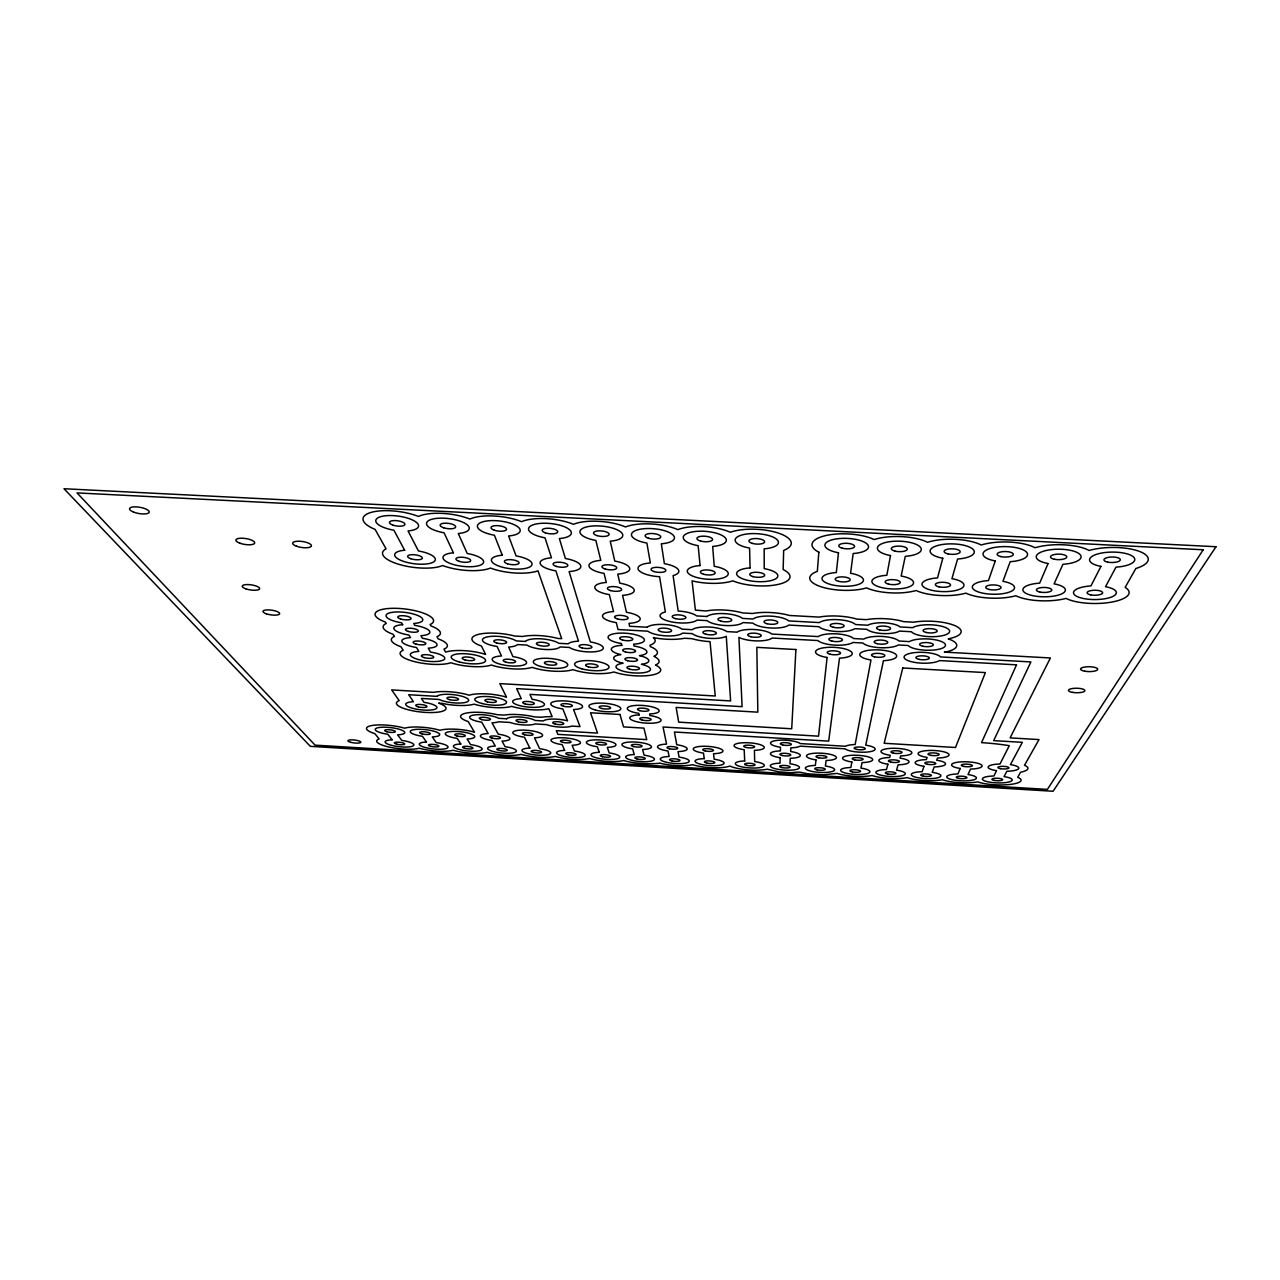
<?xml version="1.0" encoding="UTF-8"?>
<svg xmlns="http://www.w3.org/2000/svg" width="1280" height="1280" viewBox="0 0 1280 1280"><rect width="100%" height="100%" fill="white"/><g stroke="black" fill="none" stroke-linecap="round" stroke-linejoin="round"><path stroke-width="1.5" d="M659.68 763.232L657.712 763.424A33.728 7.952 4.6 0 1 641.488 763.44A23.024 5.408 4.6 0 1 623.776 760.544A23.008 5.392 4.8 0 1 589.456 758.464A22.976 5.36 5.1 0 1 555.232 756.4A22.976 5.344 5.3 0 1 521.088 754.352A22.976 5.328 5.6 0 1 487.056 752.304A22.976 5.296 5.8 0 1 453.104 750.256A22.976 5.28 6.1 0 1 419.264 748.208A23.008 5.248 6.3 0 1 388.592 746.96A23.008 5.248 6.3 0 1 379.136 738.96L374.848 733.616A23.616 5.52 6.4 0 1 371.84 725.52A23.616 5.52 6.4 0 1 404.64 728.192A23.6 5.552 6.2 0 1 439.888 730.288A23.584 5.584 5.9 0 1 474.48 732.16L468.176 721.552A24.496 6.032 5.8 0 1 465.488 713.248A24.496 6.032 5.8 0 1 497.264 714.688L504.032 715.088A24.496 6.064 5.5 0 1 534.24 716.864L541.28 717.28A24.496 6.096 5.2 0 1 552.16 716.64L548.816 708.704A25.424 6.544 5.5 0 1 511.728 706.336A25.424 6.512 5.8 0 1 474.112 704.144A25.44 6.48 6.1 0 1 441.856 703.328L438.64 703.152A24.992 6.224 6.3 0 1 440.608 711.728A24.992 6.224 6.3 0 1 407.68 709.632A24.992 6.224 6.3 0 1 399.184 700.64L391.664 689.92L433.584 692.352A25.44 6.48 6.1 0 1 469.104 695.216A25.424 6.512 5.8 0 1 506.528 697.184L499.824 683.616L715.248 696L710.032 641.632A29.664 8.96 4 0 1 691.84 638.656L684.512 638.256A29.6 8.928 4.4 0 1 653.376 637.6A29.024 8.576 4.8 0 1 650 645.216L650.272 646.576A28.432 8.224 4.8 0 1 653.888 656.336A27.984 7.984 4.7 0 1 655.504 665.056A27.552 7.744 4.7 0 1 651.152 675.168A27.552 7.744 4.7 0 1 613.936 671.968A27.52 7.712 5.1 0 1 572.96 669.648A27.504 7.68 5.5 0 1 532.112 667.344A27.504 7.632 5.8 0 1 491.392 665.024A27.52 7.6 6.2 0 1 450.816 662.736A27.536 7.552 6.5 0 1 414 661.504A27.536 7.552 6.5 0 1 403.184 650.24L400.992 646.768A28.208 7.904 6.7 0 1 394.432 636.4L393.088 634.288A28.848 8.256 6.8 0 1 386.224 623.456L385.328 622.032A29.472 8.608 6.9 0 1 380.736 609.792A29.472 8.608 6.9 0 1 419.952 611.968A29.472 8.608 6.9 0 1 430.112 624.496L430.912 625.92A28.848 8.256 6.8 0 1 436.976 636.72L438.16 638.832A28.208 7.904 6.7 0 1 443.952 649.168L445.6 652.096A27.52 7.6 6.2 0 1 485.584 654.4L481.456 646.048A28.464 8.16 6 0 1 477.392 634.672A28.464 8.16 6 0 1 514.736 636.048L522.624 636.48A28.464 8.208 5.6 0 1 557.84 638.448L561.696 638.656L538 570.816A32.544 10.688 6.2 0 1 490.496 568.048A32.56 10.608 6.7 0 1 442.608 565.536A32.608 10.528 7.2 0 1 399.152 564.416A32.608 10.528 7.2 0 1 386.048 548.848L375.104 529.408A34.32 11.616 7.6 0 1 370.784 512.496A34.32 11.616 7.6 0 1 418.48 516.448A34.272 11.712 7 0 1 469.904 519.056A34.24 11.792 6.5 0 1 521.552 521.68A34.24 11.872 5.9 0 1 573.408 524.32A34.256 11.936 5.3 0 1 625.504 526.96A34.304 12 4.7 0 1 677.808 529.616A34.384 12.048 4.1 0 1 730.336 532.272A34.496 12.08 3.4 0 1 778.64 533.184A34.496 12.08 3.4 0 1 783.664 550.4L783.152 569.552A32.8 10.928 3.5 0 1 778.224 584.4A32.8 10.928 3.5 0 1 732.832 580.832A32.704 10.896 4 0 1 692.048 580.848L695.408 610.112L706 610.976A30.4 9.392 3.9 0 1 742.736 612.96L752.512 613.488A30.48 9.424 3.4 0 1 789.392 615.472L819.104 617.088A30.656 9.44 2.7 0 1 857.024 619.136L866.464 619.632A30.8 9.456 2.3 0 1 903.68 621.648L913.6 622.192A30.96 9.456 1.8 0 1 955.872 626.08A30.96 9.456 1.8 0 1 948.208 638.848A30.224 9.024 1.9 0 1 947.872 651.52M947.904 651.536A13.392 3.968 1.8 0 1 944.368 652.112L1050.4 657.968L1010.112 737.872L1039.024 739.584L1024.496 765.264A24.416 5.76 1.9 0 1 1020.56 772.224L1017.696 777.28A23.76 5.472 2 0 1 1010.176 784.448A23.76 5.472 2 0 1 977.76 781.888A23.648 5.472 2.2 0 1 942.448 779.744A23.552 5.472 2.5 0 1 907.216 777.632A23.456 5.472 2.7 0 1 872.096 775.504A23.376 5.472 3 0 1 837.072 773.392L823.616 774.768L810.32 774A10.816 2.512 3.3 0 1 806.432 773.536L800.128 772.24A4.448 1.04 3.4 0 0 798.624 772.128L794.672 772.352A13.68 3.2 3.5 0 1 790.256 772.656L779.04 771.872L767.312 769.2A23.168 5.44 3.8 0 1 729.888 766.064A23.104 5.424 4.1 0 1 692.72 764.704A23.056 5.424 4.3 0 1 660.16 763.184M780.16 757.696L780 763.168A14.592 3.424 3.5 0 0 773.104 768.032A14.592 3.424 3.5 0 0 796.464 769.424A14.592 3.424 3.5 0 0 790 763.76L790.288 758.304A14.976 3.616 3.5 0 0 800.336 755.504A14.976 3.616 3.5 0 0 790.64 751.52L790.848 747.84A15.328 3.776 3.5 0 0 800.112 746.144L845.056 748.816A15.424 3.792 2.9 0 0 870.128 751.664A15.424 3.792 2.9 0 0 865.728 745.152L883.424 660.688A18.464 5.408 2.4 0 0 893.648 652.912A18.464 5.408 2.4 0 0 864.064 651.28A18.464 5.408 2.4 0 0 870.976 660L855.152 744.528A15.424 3.792 2.9 0 0 845.488 746.256L800.288 743.584A15.328 3.776 3.5 0 0 775.152 740.672A15.328 3.776 3.5 0 0 780.496 747.232L780.384 750.912A14.976 3.616 3.5 0 0 770.416 753.712A14.976 3.616 3.5 0 0 780.16 757.696M795.904 649.52L791.712 728.784L678.688 722.16L676.128 707.424L757.824 712.16L756.832 647.344L795.904 649.52M818.848 552.208L817.328 571.344A33.04 10.96 2.5 0 0 820.752 586.656A33.04 10.96 2.5 0 0 866.544 587.872A33.2 10.976 2 0 0 916.112 590.496A33.392 10.976 1.4 0 0 965.904 593.12A33.616 10.976 0.9 0 0 1015.872 595.744A33.856 10.96 0.4 0 0 1066.064 598.4A34.128 10.944 -0.1 0 0 1112.048 602.016A34.128 10.944 -0.1 0 0 1125.152 587.392L1135.856 568.48A35.984 12.08 -0.5 0 0 1139.632 551.472A35.984 12.08 -0.5 0 0 1089.12 550.48A35.68 12.112 0 0 0 1035.04 547.744A35.408 12.128 0.6 0 0 981.2 545.008A35.152 12.144 1.2 0 0 927.584 542.288A34.944 12.128 1.8 0 0 874.208 539.584A34.752 12.128 2.4 0 0 825.776 535.552A34.752 12.128 2.4 0 0 818.848 552.208M815.968 759.888L815.36 765.44A14.64 3.424 3.2 0 0 808.048 770.288A14.64 3.424 3.2 0 0 831.472 771.696A14.64 3.424 3.2 0 0 825.392 766.048L826.112 760.496A15.024 3.616 3.2 0 0 833.76 755.392A15.024 3.616 3.2 0 0 809.68 753.952A15.024 3.616 3.2 0 0 815.968 759.888M827.088 657.472L818.544 736.16L663.04 727.008L666.592 744.128A14.88 3.584 4.3 0 0 657.536 746.992A14.88 3.584 4.3 0 0 668 750.992L669.152 756.512A14.496 3.408 4.3 0 0 663.584 761.44A14.496 3.408 4.3 0 0 686.752 762.832A14.496 3.408 4.3 0 0 679.072 757.104L678.032 751.584A14.88 3.584 4.3 0 0 687.184 748.752A14.88 3.584 4.3 0 0 676.768 744.736L674.4 732.016L828.688 741.12L839.504 658.16A18.384 5.408 2.8 0 0 849.056 650.368A18.384 5.408 2.8 0 0 819.568 648.72A18.384 5.408 2.8 0 0 827.088 657.472M838.48 552.752L836.32 572.528A20.768 6.896 2.5 0 0 825.616 582.576A20.768 6.896 2.5 0 0 858.848 584.304A20.768 6.896 2.5 0 0 850.576 573.264L853.168 553.52A21.84 7.616 2.4 0 0 864.768 542.384A21.84 7.616 2.4 0 0 829.744 540.576A21.84 7.616 2.4 0 0 838.48 552.752M851.888 761.984L850.848 767.504A14.688 3.44 3 0 0 843.12 772.32A14.688 3.44 3 0 0 866.608 773.728A14.688 3.44 3 0 0 860.912 768.096L862.064 762.592A15.088 3.616 2.9 0 0 870.16 757.504A15.088 3.616 2.9 0 0 846 756.048A15.088 3.616 2.9 0 0 851.888 761.984M890.512 555.552L886.832 575.28A20.864 6.896 2 0 0 875.248 585.296A20.864 6.896 2 0 0 908.608 587.04A20.864 6.896 2 0 0 901.152 576.032L905.28 556.32A21.952 7.632 1.8 0 0 917.824 545.2A21.952 7.632 1.8 0 0 882.64 543.392A21.952 7.632 1.8 0 0 890.512 555.552M902.768 667.984L884.16 743.28L955.488 747.488L985.392 672.592L902.768 667.984M887.888 764.224L886.464 769.552A14.736 3.44 2.7 0 0 878.288 774.368A14.736 3.44 2.7 0 0 901.856 775.776A14.736 3.44 2.7 0 0 896.544 770.16L898.096 764.832A15.136 3.616 2.7 0 0 909.008 762.064A15.136 3.616 2.7 0 0 900.032 758.112L900.672 755.904A15.44 3.76 2.6 0 0 909.424 750.624A15.44 3.76 2.6 0 0 884.72 749.152A15.44 3.76 2.6 0 0 890.256 755.296L889.68 757.504A15.136 3.616 2.7 0 0 878.848 760.272A15.136 3.616 2.7 0 0 887.888 764.224M942.784 558.24L937.536 577.92A20.992 6.896 1.4 0 0 925.104 587.92A20.992 6.896 1.4 0 0 958.608 589.664A20.992 6.896 1.4 0 0 951.92 578.672L957.6 559.008A22.096 7.632 1.2 0 0 971.136 547.92A22.096 7.632 1.2 0 0 935.808 546.096A22.096 7.632 1.2 0 0 942.784 558.24M924.016 766.32L922.16 771.696A14.8 3.44 2.5 0 0 913.552 776.496A14.8 3.44 2.5 0 0 937.216 777.904A14.8 3.44 2.5 0 0 932.208 772.304L934.192 766.928A15.2 3.616 2.4 0 0 945.488 764.176A15.2 3.616 2.4 0 0 936.672 760.224L937.488 758.032A15.504 3.76 2.3 0 0 946.8 752.784A15.504 3.76 2.3 0 0 922.016 751.296A15.504 3.76 2.3 0 0 927.104 757.408L926.352 759.616A15.2 3.616 2.4 0 0 915.216 762.368A15.2 3.616 2.4 0 0 924.016 766.32M995.28 560.944L988.464 580.576A21.12 6.896 0.9 0 0 975.152 590.544A21.12 6.896 0.9 0 0 1008.784 592.304A21.12 6.896 0.9 0 0 1002.928 581.328L1010.192 561.696A22.256 7.616 0.6 0 0 1024.656 550.64A22.256 7.616 0.6 0 0 989.184 548.816A22.256 7.616 0.6 0 0 995.28 560.944M960.256 768.464L957.904 773.936A14.864 3.44 2.2 0 0 948.88 778.72A14.864 3.44 2.2 0 0 972.576 780.128A14.864 3.44 2.2 0 0 968.032 774.544L970.496 769.072A15.264 3.616 2.1 0 0 980 764.048A15.264 3.616 2.1 0 0 955.632 762.576A15.264 3.616 2.1 0 0 960.256 768.464M1048.064 563.52L1039.664 583.136A21.28 6.896 0.4 0 0 1025.456 593.088A21.28 6.896 0.4 0 0 1059.264 594.832A21.28 6.896 0.4 0 0 1054.096 583.872L1062.928 564.288A22.432 7.616 0 0 0 1078.496 553.264A22.432 7.616 0 0 0 1042.864 551.408A22.432 7.616 0 0 0 1048.064 563.52M1016.528 664.848L981.536 742.64A77.568 18.576 2.1 0 1 1009.312 745.68L999.984 764A15.344 3.616 1.9 0 0 988.256 766.736A15.344 3.616 1.9 0 0 996.576 770.656L993.856 776A14.928 3.44 2 0 0 984.368 780.752A14.928 3.44 2 0 0 1008.144 782.176A14.928 3.44 2 0 0 1004.032 776.608L1006.88 771.264A15.344 3.616 1.9 0 0 1018.704 768.544A15.344 3.616 1.9 0 0 1010.432 764.624L1022.352 742.336L993.68 740.624L1030.896 661.936L940.592 656.928A18.56 5.408 2 0 0 912.928 652.832A18.56 5.408 2 0 0 910.352 661.424A18.56 5.408 2 0 0 939.504 660.576L1016.528 664.848M1100.944 566.368L1090.944 585.936A21.44 6.88 -0.1 0 0 1075.856 595.856A21.44 6.88 -0.1 0 0 1109.76 597.632A21.44 6.88 -0.1 0 0 1105.52 586.704L1115.968 567.152A22.624 7.6 -0.5 0 0 1132.4 556.128A22.624 7.6 -0.5 0 0 1096.624 554.288A22.624 7.6 -0.5 0 0 1100.944 566.368M1203.2 549.776L1047.392 789.392L315.088 745.152L77.04 492.912L1203.2 549.776M1216 546.72L1053.072 791.264L310.32 746.336L64 488.736L1216 546.72M706.944 616.496L696.608 615.92A19.056 5.888 4.3 0 0 678.176 611.04L673.104 575.6A20.512 6.816 4.6 0 0 664.384 563.68L661.328 543.792A21.568 7.536 4.7 0 0 669.456 532.576A21.568 7.536 4.7 0 0 634.976 530.784A21.568 7.536 4.7 0 0 646.88 543.04L650.352 562.944A20.512 6.816 4.6 0 0 638.544 569.952A20.512 6.816 4.6 0 0 659.568 576.704L665.36 611.952A19.056 5.888 4.3 0 0 669.2 621.36A19.056 5.888 4.3 0 0 697.072 620.08L707.104 620.624A19.104 5.904 3.9 0 0 725.28 625.52A19.104 5.904 3.9 0 0 742.944 622.576L752.896 623.12A19.168 5.92 3.4 0 0 770.832 628A19.168 5.92 3.4 0 0 788.848 625.072L818.96 626.704A19.264 5.936 2.7 0 0 836.464 631.488A19.264 5.936 2.7 0 0 854.88 628.672L866.896 629.312A17.6 5.408 2.3 0 0 882.512 633.552A17.6 5.408 2.3 0 0 899.456 631.088L911.408 631.744A19.456 5.936 1.8 0 0 940.352 636.08A19.456 5.936 1.8 0 0 943.216 626.688A19.456 5.936 1.8 0 0 912.656 627.648L900.128 626.96A17.6 5.408 2.3 0 0 884.64 622.848A17.6 5.408 2.3 0 0 867.872 625.216L855.504 624.544A19.264 5.936 2.7 0 0 837.872 619.664A19.264 5.936 2.7 0 0 819.328 622.576L788.768 620.928A19.168 5.92 3.4 0 0 770.928 616.144A19.168 5.92 3.4 0 0 753.04 618.992L742.544 618.416A19.104 5.904 3.9 0 0 724.48 613.632A19.104 5.904 3.9 0 0 706.944 616.496M647.2 627.232L629.648 626.272L628.992 623.36A18.896 5.792 4.9 0 0 640.144 618.496A18.896 5.792 4.9 0 0 626.464 612.272L622.592 595.344A19.792 6.352 5 0 0 634.208 589.968A19.792 6.352 5 0 0 619.824 583.184L617.744 574.096A20.48 6.784 5.1 0 0 629.696 568.32A20.48 6.784 5.1 0 0 614.784 561.088L610.24 541.168A21.536 7.504 5.3 0 0 617.44 529.92A21.536 7.504 5.3 0 0 583.104 528.16A21.536 7.504 5.3 0 0 595.84 540.416L600.8 560.352A20.48 6.784 5.1 0 0 589.024 566.176A20.48 6.784 5.1 0 0 604.048 573.376L606.304 582.464A19.792 6.352 5 0 0 594.864 587.872A19.792 6.352 5 0 0 609.328 594.624L613.552 611.568A18.896 5.792 4.9 0 0 602.56 616.448A18.896 5.792 4.9 0 0 616.32 622.656L618.016 629.52L647.888 631.2A18.608 5.616 4.4 0 0 665.872 635.856A18.608 5.616 4.4 0 0 682.608 633.104L692.288 633.632A18.64 5.632 4 0 0 708.736 638.288A18.64 5.632 4 0 0 726.272 636.288L730.608 700.928L516.592 688.608L521.296 698.672A15.984 4.112 5.5 0 0 517.056 704.816A15.984 4.112 5.5 0 0 542.384 706.288A15.984 4.112 5.5 0 0 532.128 699.296L529.936 694.384L742.096 706.656L738.928 637.392A18.688 5.648 3.6 0 0 756.816 640.912A18.688 5.648 3.6 0 0 772.144 638.032L817.872 640.544A18.816 5.664 2.8 0 0 834.976 645.12A18.816 5.664 2.8 0 0 852.96 642.464L862.88 643.008A18.896 5.664 2.3 0 0 879.872 647.68A18.896 5.664 2.3 0 0 898.336 644.96L908.176 645.504A18.992 5.664 1.9 0 0 936.448 649.696A18.992 5.664 1.9 0 0 939.2 640.736A18.992 5.664 1.9 0 0 909.376 641.6L898.992 641.024A18.896 5.664 2.3 0 0 882.096 636.448A18.896 5.664 2.3 0 0 863.776 639.088L853.552 638.528A18.816 5.664 2.8 0 0 836.336 633.856A18.816 5.664 2.8 0 0 818.224 636.592L771.84 634.064A18.688 5.648 3.6 0 0 754.4 629.52A18.688 5.648 3.6 0 0 737.104 632.16L726.736 631.584A18.64 5.632 4 0 0 709.088 627.04A18.64 5.632 4 0 0 692.128 629.696L681.936 629.136A18.608 5.616 4.4 0 0 663.936 624.48A18.608 5.616 4.4 0 0 647.2 627.232M525.44 641.456L516.176 640.928A17.888 5.136 6 0 0 485.968 637.232A17.888 5.136 6 0 0 497.104 646.464L501.536 655.968A17.28 4.8 5.8 0 0 497.04 663.2A17.28 4.8 5.8 0 0 524.448 664.736A17.28 4.8 5.8 0 0 512.912 656.608L508.64 647.04A17.888 5.136 6 0 0 517.52 644.56L526.944 645.088A17.888 5.152 5.6 0 0 544.848 649.472A17.888 5.152 5.6 0 0 560.096 646.944L569.44 647.456A17.904 5.184 5.2 0 0 599.152 651.008A17.904 5.184 5.2 0 0 590.352 641.936L569.104 571.568A20.464 6.752 5.6 0 0 580.752 565.792A20.464 6.752 5.6 0 0 565.392 558.512L559.376 538.544A21.52 7.456 5.9 0 0 565.632 527.28A21.52 7.456 5.9 0 0 531.44 525.52A21.52 7.456 5.9 0 0 545.008 537.808L551.456 557.792A20.464 6.752 5.6 0 0 540.24 563.664A20.464 6.752 5.6 0 0 555.888 570.864L578.528 641.168A17.904 5.184 5.2 0 0 568.208 643.824L558.8 643.312A17.888 5.152 5.6 0 0 540.752 638.816A17.888 5.152 5.6 0 0 525.44 641.456M437.104 696.368L408.688 694.72L413.424 701.728A15.696 3.904 6.3 0 0 410.656 707.696A15.696 3.904 6.3 0 0 435.296 709.136A15.696 3.904 6.3 0 0 423.984 702.336L421.408 698.432L439.232 699.472A15.984 4.064 6.1 0 0 464.512 702.608A15.984 4.064 6.1 0 0 459.792 695.712A15.984 4.064 6.1 0 0 437.104 696.368M620 714.48L590.544 712.768L597.536 733.104L556.32 730.656L557.888 734.352L646.752 739.632L643.92 728.112L623.568 726.912L620 714.48M506.576 718.784L498.624 718.32A15.392 3.792 5.8 0 0 472.816 715.248A15.392 3.792 5.8 0 0 481.728 722.16L488.192 733.552A14.816 3.52 5.7 0 0 480.544 736.464A14.816 3.52 5.7 0 0 492.128 740.512L495.296 746.08A14.432 3.344 5.6 0 0 491.792 751.088A14.432 3.344 5.6 0 0 514.624 752.464A14.432 3.344 5.6 0 0 505.072 746.672L502.016 741.088A14.816 3.52 5.7 0 0 509.76 738.208A14.816 3.52 5.7 0 0 498.224 734.144L492 722.8A15.392 3.792 5.8 0 0 498.576 721.792L510.112 722.464A15.392 3.808 5.5 0 0 535.2 723.952L546.592 724.624A15.392 3.824 5.2 0 0 571.744 726.096L580.016 726.592L573.536 709.536A15.984 4.128 5.2 0 0 578.4 703.408A15.984 4.128 5.2 0 0 552.96 701.936A15.984 4.128 5.2 0 0 562.832 708.912L567.552 720.864A15.392 3.824 5.2 0 0 543.312 720.96L535.248 720.48A15.392 3.808 5.5 0 0 519.616 716.992A15.392 3.808 5.5 0 0 506.576 718.784M392.096 739.808L387.792 734.24A14.848 3.472 6.4 0 1 376.688 728.096A14.848 3.472 6.4 0 1 399.952 729.488A14.848 3.472 6.4 0 1 397.584 734.816L401.792 740.4A14.464 3.296 6.3 0 1 412.448 746.224A14.464 3.296 6.3 0 1 389.808 744.864A14.464 3.296 6.3 0 1 392.096 739.808M426.496 742.032L422.464 736.304A14.832 3.488 6.2 0 1 411.76 730.192A14.832 3.488 6.2 0 1 435.072 731.584A14.832 3.488 6.2 0 1 432.304 736.896L436.224 742.608A14.448 3.312 6.1 0 1 446.496 748.432A14.448 3.312 6.1 0 1 423.808 747.072A14.448 3.312 6.1 0 1 426.496 742.032M460.816 744.016L457.248 738.384A14.816 3.504 5.9 0 1 446.912 732.288A14.816 3.504 5.9 0 1 470.304 733.68A14.816 3.504 5.9 0 1 467.104 738.976L470.576 744.592A14.432 3.328 5.8 0 1 480.48 750.4A14.432 3.328 5.8 0 1 457.728 749.04A14.432 3.328 5.8 0 1 460.816 744.016M402.672 624.704L401.52 622.784A18.528 5.408 6.9 0 1 387.872 613.52A18.528 5.408 6.9 0 1 416.896 615.136A18.528 5.408 6.9 0 1 413.728 623.472L414.848 625.376A18.128 5.184 6.8 0 1 429.584 631.2A18.128 5.184 6.8 0 1 420.912 635.696L422.432 638.288A17.728 4.976 6.7 0 1 436.784 643.872A17.728 4.976 6.7 0 1 428.24 648.176L430.544 652.08A17.296 4.736 6.5 0 1 442.928 660.224A17.296 4.736 6.5 0 1 415.76 658.704A17.296 4.736 6.5 0 1 418.896 651.424L416.528 647.504A17.728 4.976 6.7 0 1 402.112 641.936A17.728 4.976 6.7 0 1 410.512 637.616L408.944 635.04A18.128 5.184 6.8 0 1 394.16 629.232A18.128 5.184 6.8 0 1 402.672 624.704M404.656 550.256L393.872 530.192A21.568 7.296 7.6 0 1 377.872 517.856A21.568 7.296 7.6 0 1 411.632 519.6A21.568 7.296 7.6 0 1 408.048 530.928L418.432 550.976A20.496 6.624 7.2 0 1 433.248 562.176A20.496 6.624 7.2 0 1 401.168 560.496A20.496 6.624 7.2 0 1 404.656 550.256M529.84 748.08L524.432 737.216A14.992 3.616 5.4 0 1 514.752 731.008A14.992 3.616 5.4 0 1 538.528 732.432A14.992 3.616 5.4 0 1 534.464 737.808L539.632 748.672A14.448 3.36 5.3 0 1 548.816 754.448A14.448 3.36 5.3 0 1 525.92 753.072A14.448 3.36 5.3 0 1 529.84 748.08M453.408 552.8L444.064 532.768A21.536 7.36 7 0 1 428.864 520.448A21.536 7.36 7 0 1 462.768 522.192A21.536 7.36 7 0 1 458.288 533.504L467.232 553.52A20.464 6.672 6.7 0 1 481.328 564.704A20.464 6.672 6.7 0 1 449.104 563.024A20.464 6.672 6.7 0 1 453.408 552.8M564.608 750.4L562.176 744.656A14.832 3.552 5.1 0 1 553.008 738.608A14.832 3.552 5.1 0 1 576.608 740.016A14.832 3.552 5.1 0 1 572.112 745.248L574.432 750.992A14.448 3.376 5.1 0 1 583.248 756.736A14.448 3.376 5.1 0 1 560.288 755.36A14.448 3.376 5.1 0 1 564.608 750.4M502.288 555.216L494.4 535.216A21.52 7.408 6.5 0 1 480.032 522.896A21.52 7.408 6.5 0 1 514.112 524.672A21.52 7.408 6.5 0 1 508.608 535.952L516.096 555.936A20.464 6.72 6.2 0 1 529.504 567.104A20.464 6.72 6.2 0 1 497.136 565.408A20.464 6.72 6.2 0 1 502.288 555.216M599.312 752.32L597.344 746.768A14.832 3.568 4.9 0 1 588.576 740.72A14.832 3.568 4.9 0 1 612.24 742.128A14.832 3.568 4.9 0 1 607.328 747.36L609.168 752.912A14.464 3.392 4.8 0 1 617.6 758.656A14.464 3.392 4.8 0 1 594.576 757.28A14.464 3.392 4.8 0 1 599.312 752.32M634.224 754.576L632.624 748.864A14.848 3.584 4.6 0 1 624.256 742.848A14.848 3.584 4.6 0 1 648 744.272A14.848 3.584 4.6 0 1 642.608 749.472L644.08 755.168A14.464 3.392 4.6 0 1 652.176 760.896A14.464 3.392 4.6 0 1 629.088 759.504A14.464 3.392 4.6 0 1 634.224 754.576M621.808 645.344L621.36 643.504A18.24 5.392 4.8 0 1 610.928 634.592A18.24 5.392 4.8 0 1 640.048 636.208A18.24 5.392 4.8 0 1 633.616 644.176L634.032 646.016A17.872 5.168 4.8 0 1 646.656 651.088A17.872 5.168 4.8 0 1 639.488 655.632A17.584 5.008 4.7 0 1 641.408 664.32A17.328 4.864 4.7 0 1 647.104 671.968A17.328 4.864 4.7 0 1 620.976 670.496A17.328 4.864 4.7 0 1 623.088 663.28A17.584 5.008 4.7 0 1 620.88 654.592A17.872 5.168 4.8 0 1 611.312 649.12A17.872 5.168 4.8 0 1 621.808 645.344M639.152 714.896L638.768 713.344A16.016 4.16 4.6 0 1 629.824 706.4A16.016 4.16 4.6 0 1 655.408 707.888A16.016 4.16 4.6 0 1 649.552 713.968L649.904 715.536A15.728 4.016 4.6 0 1 658.592 722.224A15.728 4.016 4.6 0 1 633.488 720.768A15.728 4.016 4.6 0 1 639.152 714.896M704.224 758.624L703.488 753.12A14.912 3.6 4.1 0 1 695.92 747.12A14.912 3.6 4.1 0 1 719.792 748.544A14.912 3.6 4.1 0 1 713.552 753.712L714.16 759.216A14.528 3.408 4.1 0 1 721.472 764.912A14.528 3.408 4.1 0 1 698.24 763.52A14.528 3.408 4.1 0 1 704.224 758.624M700.112 565.552L698.128 545.68A21.616 7.568 4.1 0 1 687.072 533.456A21.616 7.568 4.1 0 1 721.68 535.232A21.616 7.568 4.1 0 1 712.672 546.432L714.224 566.288A20.56 6.848 4 0 1 724.56 577.376A20.56 6.848 4 0 1 691.696 575.648A20.56 6.848 4 0 1 700.112 565.552M744.704 760.976L744.192 749.712A15.136 3.696 3.7 0 1 736.992 743.584A15.136 3.696 3.7 0 1 761.248 745.024A15.136 3.696 3.7 0 1 754.416 750.32L754.688 761.568A14.56 3.424 3.8 0 1 761.536 767.248A14.56 3.424 3.8 0 1 738.24 765.856A14.56 3.424 3.8 0 1 744.704 760.976M750.064 567.904L749.584 548.064A21.696 7.6 3.4 0 1 739.376 535.84A21.696 7.6 3.4 0 1 774.16 537.632A21.696 7.6 3.4 0 1 764.176 548.816L764.224 568.64A20.624 6.864 3.5 0 1 773.824 579.712A20.624 6.864 3.5 0 1 740.8 578A20.624 6.864 3.5 0 1 750.064 567.904M350.656 742.304A6.576 1.488 6.6 0 0 360.864 742.304A6.576 1.488 6.6 0 0 351.52 739.824A6.576 1.488 6.6 0 0 350.656 742.304M239.968 543.232A9.504 2.976 8.9 0 0 254.688 543.056A9.504 2.976 8.9 0 0 241.296 538.208A9.504 2.976 8.9 0 0 239.968 543.232M296.512 546.224A9.472 3.008 8.3 0 0 311.392 546.064A9.472 3.008 8.3 0 0 298.304 541.216A9.472 3.008 8.3 0 0 296.512 546.224M266.464 613.856A8.448 2.384 8 0 0 279.648 613.84A8.448 2.384 8 0 0 267.824 609.888A8.448 2.384 8 0 0 266.464 613.856M245.968 588.88A8.816 2.576 8.4 0 0 259.648 588.8A8.816 2.576 8.4 0 0 247.248 584.56A8.816 2.576 8.4 0 0 245.968 588.88M1072.512 692.384A8.256 2.256 0.8 0 0 1084.928 690.608A8.256 2.256 0.8 0 0 1072.592 688.48A8.256 2.256 0.8 0 0 1072.512 692.384M1084.752 671.216A8.608 2.432 0.6 0 0 1097.744 669.28A8.608 2.432 0.6 0 0 1084.928 667.008A8.608 2.432 0.6 0 0 1084.752 671.216M133.52 512.048A9.984 3.152 10 0 0 149.152 512.32A9.984 3.152 10 0 0 135.44 506.848A9.984 3.152 10 0 0 133.52 512.048M396.768 744.192A5.264 1.2 6.3 0 0 404.736 744.032A5.264 1.2 6.3 0 0 397.024 742.128A5.264 1.2 6.3 0 0 396.768 744.192M386.912 731.744A5.392 1.264 6.4 0 0 395.36 731.728A5.392 1.264 6.4 0 0 387.792 729.648A5.392 1.264 6.4 0 0 386.912 731.744M422.096 733.92A5.392 1.264 6.2 0 0 430.32 733.728A5.392 1.264 6.2 0 0 422.48 731.744A5.392 1.264 6.2 0 0 422.096 733.92M430.88 746.4A5.248 1.2 6.1 0 0 438.912 746.24A5.248 1.2 6.1 0 0 431.28 744.336A5.248 1.2 6.1 0 0 430.88 746.4M464.896 748.368A5.248 1.216 5.8 0 0 473.008 748.208A5.248 1.216 5.8 0 0 465.456 746.32A5.248 1.216 5.8 0 0 464.896 748.368M457.056 736A5.392 1.28 5.9 0 0 465.36 735.824A5.392 1.28 5.9 0 0 457.6 733.84A5.392 1.28 5.9 0 0 457.056 736M499.072 750.432A5.248 1.216 5.6 0 0 507.248 750.272A5.248 1.216 5.6 0 0 499.792 748.384A5.248 1.216 5.6 0 0 499.072 750.432M492.128 738.128A5.392 1.28 5.7 0 0 500.496 737.952A5.392 1.28 5.7 0 0 492.832 735.968A5.392 1.28 5.7 0 0 492.128 738.128M533.616 752.48A5.248 1.216 5.3 0 0 541.584 752.176A5.248 1.216 5.3 0 0 533.856 750.384A5.248 1.216 5.3 0 0 533.616 752.48M524.592 734.784A5.456 1.312 5.4 0 0 533.136 734.608A5.456 1.312 5.4 0 0 525.472 732.592A5.456 1.312 5.4 0 0 524.592 734.784M568.08 754.784A5.248 1.232 5.1 0 0 576.128 754.48A5.248 1.232 5.1 0 0 568.48 752.688A5.248 1.232 5.1 0 0 568.08 754.784M562.832 742.368A5.392 1.296 5.1 0 0 571.088 742.032A5.392 1.296 5.1 0 0 563.232 740.16A5.392 1.296 5.1 0 0 562.832 742.368M602.48 756.704A5.264 1.232 4.8 0 0 610.608 756.4A5.264 1.232 4.8 0 0 603.04 754.624A5.264 1.232 4.8 0 0 602.48 756.704M598.192 744.48A5.392 1.296 4.9 0 0 606.528 744.144A5.392 1.296 4.9 0 0 598.752 742.272A5.392 1.296 4.9 0 0 598.192 744.48M637.072 758.944A5.264 1.232 4.6 0 0 645.28 758.64A5.264 1.232 4.6 0 0 637.808 756.864A5.264 1.232 4.6 0 0 637.072 758.944M633.648 746.592A5.408 1.296 4.6 0 0 642.08 746.272A5.408 1.296 4.6 0 0 634.384 744.4A5.408 1.296 4.6 0 0 633.648 746.592M672 760.944A5.264 1.232 4.3 0 0 680.016 760.496A5.264 1.232 4.3 0 0 672.256 758.816A5.264 1.232 4.3 0 0 672 760.944M669.536 748.8A5.408 1.312 4.3 0 0 677.744 748.304A5.408 1.312 4.3 0 0 669.776 746.544A5.408 1.312 4.3 0 0 669.536 748.8M706.752 763.04A5.28 1.248 4.1 0 0 714.848 762.592A5.28 1.248 4.1 0 0 707.168 760.912A5.28 1.248 4.1 0 0 706.752 763.04M705.2 750.928A5.424 1.312 4.1 0 0 713.504 750.448A5.424 1.312 4.1 0 0 705.616 748.688A5.424 1.312 4.1 0 0 705.2 750.928M746.864 765.376A5.296 1.248 3.8 0 0 755.072 764.928A5.296 1.248 3.8 0 0 747.472 763.264A5.296 1.248 3.8 0 0 746.864 765.376M746.128 747.472A5.504 1.344 3.7 0 0 754.656 746.96A5.504 1.344 3.7 0 0 746.752 745.184A5.504 1.344 3.7 0 0 746.128 747.472M781.84 767.552A5.312 1.248 3.5 0 0 790.144 767.12A5.312 1.248 3.5 0 0 782.608 765.44A5.312 1.248 3.5 0 0 781.84 767.552M782.256 755.52A5.456 1.312 3.5 0 0 790.784 755.04A5.456 1.312 3.5 0 0 783.056 753.296A5.456 1.312 3.5 0 0 782.256 755.52M782.64 744.96A5.568 1.376 3.5 0 0 791.36 744.448A5.568 1.376 3.5 0 0 783.456 742.64A5.568 1.376 3.5 0 0 782.64 744.96M817.2 769.888A5.328 1.248 3.2 0 0 825.312 769.296A5.328 1.248 3.2 0 0 817.472 767.744A5.328 1.248 3.2 0 0 817.2 769.888M818.576 757.808A5.472 1.312 3.2 0 0 826.896 757.168A5.472 1.312 3.2 0 0 818.864 755.536A5.472 1.312 3.2 0 0 818.576 757.808M852.352 771.92A5.344 1.248 3 0 0 860.576 771.344A5.344 1.248 3 0 0 852.816 769.776A5.344 1.248 3 0 0 852.352 771.92M854.672 759.904A5.488 1.312 2.9 0 0 863.12 759.264A5.488 1.312 2.9 0 0 855.152 757.648A5.488 1.312 2.9 0 0 854.672 759.904M887.632 773.968A5.36 1.248 2.7 0 0 895.952 773.392A5.36 1.248 2.7 0 0 888.256 771.84A5.36 1.248 2.7 0 0 887.632 773.968M890.848 762.144A5.504 1.312 2.7 0 0 899.408 761.52A5.504 1.312 2.7 0 0 891.504 759.888A5.504 1.312 2.7 0 0 890.848 762.144M923.312 776.16A5.376 1.248 2.5 0 0 931.44 775.44A5.376 1.248 2.5 0 0 923.44 774A5.376 1.248 2.5 0 0 923.312 776.16M927.504 764.304A5.52 1.312 2.4 0 0 935.856 763.536A5.52 1.312 2.4 0 0 927.648 762.032A5.52 1.312 2.4 0 0 927.504 764.304M930.672 755.328A5.632 1.376 2.3 0 0 939.2 754.512A5.632 1.376 2.3 0 0 930.848 752.96A5.632 1.376 2.3 0 0 930.672 755.328M958.736 778.384A5.408 1.248 2.2 0 0 966.976 777.664A5.408 1.248 2.2 0 0 959.024 776.24A5.408 1.248 2.2 0 0 958.736 778.384M963.92 766.464A5.552 1.312 2.1 0 0 972.4 765.696A5.552 1.312 2.1 0 0 964.24 764.192A5.552 1.312 2.1 0 0 963.92 766.464M994.336 780.432A5.424 1.248 2 0 0 1002.704 779.728A5.424 1.248 2 0 0 994.8 778.288A5.424 1.248 2 0 0 994.336 780.432M1000.432 768.672A5.584 1.312 1.9 0 0 1009.024 767.888A5.584 1.312 1.9 0 0 1000.928 766.4A5.584 1.312 1.9 0 0 1000.432 768.672M856.688 749.408A5.616 1.376 2.9 0 0 865.328 748.72A5.616 1.376 2.9 0 0 857.184 747.04A5.616 1.376 2.9 0 0 856.688 749.408M893.296 753.136A5.616 1.376 2.6 0 0 902.032 752.464A5.616 1.376 2.6 0 0 893.968 750.8A5.616 1.376 2.6 0 0 893.296 753.136M481.84 719.616A5.6 1.376 5.8 0 0 490.512 719.392A5.6 1.376 5.8 0 0 482.528 717.28A5.6 1.376 5.8 0 0 481.84 719.616M518.352 721.84A5.6 1.392 5.5 0 0 527.12 721.616A5.6 1.392 5.5 0 0 519.232 719.52A5.6 1.392 5.5 0 0 518.352 721.84M555.28 724.08A5.6 1.392 5.2 0 0 563.824 723.68A5.6 1.392 5.2 0 0 555.648 721.696A5.6 1.392 5.2 0 0 555.28 724.08M642.192 720.048A5.712 1.456 4.6 0 0 651.136 719.632A5.712 1.456 4.6 0 0 643.024 717.584A5.712 1.456 4.6 0 0 642.192 720.048M639.904 710.704A5.824 1.52 4.6 0 0 648.992 710.256A5.824 1.52 4.6 0 0 640.736 708.144A5.824 1.52 4.6 0 0 639.904 710.704M601.664 708.464A5.824 1.504 4.9 0 0 610.656 708.032A5.824 1.504 4.9 0 0 602.288 705.904A5.824 1.504 4.9 0 0 601.664 708.464M563.552 706.256A5.808 1.504 5.2 0 0 572.432 705.808A5.808 1.504 5.2 0 0 563.968 703.68A5.808 1.504 5.2 0 0 563.552 706.256M525.2 703.952A5.808 1.488 5.5 0 0 534.32 703.696A5.808 1.488 5.5 0 0 526.144 701.44A5.808 1.488 5.5 0 0 525.2 703.952M487.36 701.824A5.808 1.488 5.8 0 0 496.384 701.568A5.808 1.488 5.8 0 0 488.112 699.312A5.808 1.488 5.8 0 0 487.36 701.824M449.6 699.632A5.808 1.472 6.1 0 0 458.528 699.36A5.808 1.472 6.1 0 0 450.144 697.104A5.808 1.472 6.1 0 0 449.6 699.632M418.304 706.848A5.712 1.424 6.3 0 0 426.992 706.608A5.712 1.424 6.3 0 0 418.688 704.416A5.712 1.424 6.3 0 0 418.304 706.848M919.2 659.392A6.752 1.968 2 0 0 929.392 658.032A6.752 1.968 2 0 0 919.344 655.984A6.752 1.968 2 0 0 919.2 659.392M874.48 656.832A6.72 1.968 2.4 0 0 884.88 655.712A6.72 1.968 2.4 0 0 875.2 653.456A6.72 1.968 2.4 0 0 874.48 656.832M830.336 654.304A6.688 1.968 2.8 0 0 840.576 653.168A6.688 1.968 2.8 0 0 830.784 650.912A6.688 1.968 2.8 0 0 830.336 654.304M922.928 646.272A6.912 2.064 1.9 0 0 933.376 644.848A6.912 2.064 1.9 0 0 923.104 642.704A6.912 2.064 1.9 0 0 922.928 646.272M877.168 643.696A6.88 2.064 2.3 0 0 887.824 642.496A6.88 2.064 2.3 0 0 877.92 640.16A6.88 2.064 2.3 0 0 877.168 643.696M832 641.12A6.848 2.064 2.8 0 0 842.48 639.92A6.848 2.064 2.8 0 0 832.464 637.568A6.848 2.064 2.8 0 0 832 641.12M926.528 632.528A7.072 2.16 1.8 0 0 937.232 631.008A7.072 2.16 1.8 0 0 926.72 628.784A7.072 2.16 1.8 0 0 926.528 632.528M879.664 629.904A7.04 2.16 2.3 0 0 890.576 628.64A7.04 2.16 2.3 0 0 880.448 626.192A7.04 2.16 2.3 0 0 879.664 629.904M833.408 627.296A7.008 2.16 2.7 0 0 844.144 626.016A7.008 2.16 2.7 0 0 833.904 623.568A7.008 2.16 2.7 0 0 833.408 627.296M766.944 623.696A6.96 2.16 3.4 0 0 777.808 622.656A6.96 2.16 3.4 0 0 767.872 620.016A6.96 2.16 3.4 0 0 766.944 623.696M721.088 621.2A6.944 2.144 3.9 0 0 731.792 620.16A6.944 2.144 3.9 0 0 721.744 617.52A6.944 2.144 3.9 0 0 721.088 621.2M750.704 636.704A6.8 2.048 3.6 0 0 761.264 635.744A6.8 2.048 3.6 0 0 751.52 633.2A6.8 2.048 3.6 0 0 750.704 636.704M705.984 634.256A6.784 2.048 4 0 0 716.384 633.28A6.784 2.048 4 0 0 706.512 630.736A6.784 2.048 4 0 0 705.984 634.256M660.992 631.6A6.768 2.032 4.4 0 0 671.616 630.88A6.768 2.032 4.4 0 0 662.096 628.16A6.768 2.032 4.4 0 0 660.992 631.6M675.392 618.608A6.928 2.144 4.3 0 0 685.952 617.568A6.928 2.144 4.3 0 0 675.76 614.928A6.928 2.144 4.3 0 0 675.392 618.608M629.712 669.232A6.304 1.76 4.7 0 0 639.52 668.64A6.304 1.76 4.7 0 0 630.544 666.224A6.304 1.76 4.7 0 0 629.712 669.232M627.616 660.72A6.4 1.824 4.7 0 0 637.568 660.112A6.4 1.824 4.7 0 0 628.464 657.632A6.4 1.824 4.7 0 0 627.616 660.72M625.456 651.952A6.496 1.888 4.8 0 0 635.568 651.312A6.496 1.888 4.8 0 0 626.304 648.752A6.496 1.888 4.8 0 0 625.456 651.952M581.968 647.872A6.512 1.888 5.2 0 0 591.984 647.216A6.512 1.888 5.2 0 0 582.56 644.64A6.512 1.888 5.2 0 0 581.968 647.872M622.544 640.048A6.64 1.952 4.8 0 0 632.848 639.36A6.64 1.952 4.8 0 0 623.392 636.72A6.64 1.952 4.8 0 0 622.544 640.048M539.408 645.488A6.512 1.872 5.6 0 0 549.28 644.832A6.512 1.872 5.6 0 0 539.744 642.256A6.512 1.872 5.6 0 0 539.408 645.488M496.544 642.928A6.512 1.872 6 0 0 506.672 642.496A6.512 1.872 6 0 0 497.44 639.776A6.512 1.872 6 0 0 496.544 642.928M505.808 662.144A6.288 1.744 5.8 0 0 515.616 661.776A6.288 1.744 5.8 0 0 506.736 659.2A6.288 1.744 5.8 0 0 505.808 662.144M547.216 664.56A6.288 1.76 5.5 0 0 556.8 663.968A6.288 1.76 5.5 0 0 547.6 661.552A6.288 1.76 5.5 0 0 547.216 664.56M588.4 666.896A6.288 1.76 5.1 0 0 598.096 666.304A6.288 1.76 5.1 0 0 589.008 663.888A6.288 1.76 5.1 0 0 588.4 666.896M424.208 657.616A6.288 1.728 6.5 0 0 433.808 657.248A6.288 1.728 6.5 0 0 424.656 654.656A6.288 1.728 6.5 0 0 424.208 657.616M464.96 659.92A6.288 1.728 6.2 0 0 474.672 659.552A6.288 1.728 6.2 0 0 465.648 656.976A6.288 1.728 6.2 0 0 464.96 659.92M416.032 644.112A6.448 1.808 6.7 0 0 425.856 643.696A6.448 1.808 6.7 0 0 416.464 641.008A6.448 1.808 6.7 0 0 416.032 644.112M408.4 631.472A6.592 1.888 6.8 0 0 418.416 631.024A6.592 1.888 6.8 0 0 408.8 628.24A6.592 1.888 6.8 0 0 408.4 631.472M400.512 618.96A6.736 1.968 6.9 0 0 411.088 618.72A6.736 1.968 6.9 0 0 401.696 615.68A6.736 1.968 6.9 0 0 400.512 618.96M617.504 618.96A6.88 2.112 4.9 0 0 628.176 618.192A6.88 2.112 4.9 0 0 618.352 615.376A6.88 2.112 4.9 0 0 617.504 618.96M610.528 590.56A7.2 2.304 5 0 0 621.696 589.68A7.2 2.304 5 0 0 611.376 586.624A7.2 2.304 5 0 0 610.528 590.56M410.656 558.688A7.456 2.4 7.2 0 0 422.384 558.32A7.456 2.4 7.2 0 0 412.032 554.672A7.456 2.4 7.2 0 0 410.656 558.688M459.248 561.376A7.44 2.416 6.7 0 0 470.704 560.688A7.44 2.416 6.7 0 0 460.032 557.232A7.44 2.416 6.7 0 0 459.248 561.376M392.656 525.024A7.84 2.656 7.6 0 0 404.928 524.56A7.84 2.656 7.6 0 0 393.984 520.576A7.84 2.656 7.6 0 0 392.656 525.024M443.664 527.776A7.824 2.672 7 0 0 455.68 526.96A7.824 2.672 7 0 0 444.384 523.2A7.824 2.672 7 0 0 443.664 527.776M494.384 530.224A7.824 2.688 6.5 0 0 506.56 529.424A7.824 2.688 6.5 0 0 495.456 525.648A7.824 2.688 6.5 0 0 494.384 530.224M507.488 563.776A7.44 2.448 6.2 0 0 519.104 563.088A7.44 2.448 6.2 0 0 508.592 559.648A7.44 2.448 6.2 0 0 507.488 563.776M556.512 566.464A7.44 2.448 5.6 0 0 567.872 565.472A7.44 2.448 5.6 0 0 557.024 562.24A7.44 2.448 5.6 0 0 556.512 566.464M545.376 532.832A7.824 2.704 5.9 0 0 557.712 532.032A7.824 2.704 5.9 0 0 546.816 528.272A7.824 2.704 5.9 0 0 545.376 532.832M597.04 535.6A7.824 2.72 5.3 0 0 609.136 534.464A7.824 2.72 5.3 0 0 597.872 530.928A7.824 2.72 5.3 0 0 597.04 535.6M605.232 569.024A7.44 2.464 5.1 0 0 616.768 568.032A7.44 2.464 5.1 0 0 606.08 564.8A7.44 2.464 5.1 0 0 605.232 569.024M654.16 571.584A7.456 2.48 4.6 0 0 665.856 570.608A7.456 2.48 4.6 0 0 655.328 567.376A7.456 2.48 4.6 0 0 654.16 571.584M648.448 538.224A7.84 2.736 4.7 0 0 660.736 537.104A7.84 2.736 4.7 0 0 649.648 533.568A7.84 2.736 4.7 0 0 648.448 538.224M703.728 574.304A7.472 2.496 4 0 0 715.2 573.024A7.472 2.496 4 0 0 704.32 570.032A7.472 2.496 4 0 0 703.728 574.304M700.544 541.024A7.856 2.752 4.1 0 0 712.592 539.568A7.856 2.752 4.1 0 0 701.136 536.288A7.856 2.752 4.1 0 0 700.544 541.024M753.04 576.64A7.504 2.496 3.5 0 0 764.704 575.376A7.504 2.496 3.5 0 0 753.952 572.368A7.504 2.496 3.5 0 0 753.04 576.64M752.384 543.408A7.888 2.768 3.4 0 0 764.64 541.952A7.888 2.768 3.4 0 0 753.344 538.672A7.888 2.768 3.4 0 0 752.384 543.408M838.624 581.36A7.552 2.512 2.5 0 0 850.224 579.808A7.552 2.512 2.5 0 0 839.2 577.04A7.552 2.512 2.5 0 0 838.624 581.36M842.4 548.24A7.936 2.768 2.4 0 0 854.608 546.48A7.936 2.768 2.4 0 0 843.024 543.472A7.936 2.768 2.4 0 0 842.4 548.24M888.464 584.096A7.584 2.512 2 0 0 900.272 582.544A7.584 2.512 2 0 0 889.376 579.776A7.584 2.512 2 0 0 888.464 584.096M894.816 551.056A7.984 2.768 1.8 0 0 907.264 549.296A7.984 2.768 1.8 0 0 895.824 546.288A7.984 2.768 1.8 0 0 894.816 551.056M938.976 586.832A7.632 2.512 1.5 0 0 950.56 585.008A7.632 2.512 1.5 0 0 939.28 582.496A7.632 2.512 1.5 0 0 938.976 586.832M947.952 553.872A8.032 2.768 1.2 0 0 960.192 551.808A8.032 2.768 1.2 0 0 948.336 549.072A8.032 2.768 1.2 0 0 947.952 553.872M989.216 589.472A7.68 2.512 0.9 0 0 1001.056 587.648A7.68 2.512 0.9 0 0 989.872 585.136A7.68 2.512 0.9 0 0 989.216 589.472M1000.832 556.576A8.096 2.768 0.6 0 0 1013.328 554.512A8.096 2.768 0.6 0 0 1001.6 551.792A8.096 2.768 0.6 0 0 1000.832 556.576M1039.728 592A7.744 2.512 0.4 0 0 1051.792 590.192A7.744 2.512 0.4 0 0 1040.704 587.68A7.744 2.512 0.4 0 0 1039.728 592M1054.48 559.28A8.16 2.768 0 0 0 1066.784 556.912A8.16 2.768 0 0 0 1054.608 554.48A8.16 2.768 0 0 0 1054.48 559.28M1090.784 594.88A7.792 2.496 -0.1 0 0 1102.672 592.8A7.792 2.496 -0.1 0 0 1091.152 590.56A7.792 2.496 -0.1 0 0 1090.784 594.88M1107.744 562.144A8.224 2.768 -0.5 0 0 1120.336 559.792A8.224 2.768 -0.5 0 0 1108.256 557.36A8.224 2.768 -0.5 0 0 1107.744 562.144M459.264 661.92A17.296 4.768 6.2 0 0 485.6 660.672A17.296 4.768 6.2 0 0 460.384 653.728A17.296 4.768 6.2 0 0 459.264 661.92M540.752 666.448A17.296 4.816 5.5 0 0 567.696 665.216A17.296 4.816 5.5 0 0 543.152 658.304A17.296 4.816 5.5 0 0 540.752 666.448M581.744 668.768A17.296 4.848 5.1 0 0 608.976 667.552A17.296 4.848 5.1 0 0 584.768 660.64A17.296 4.848 5.1 0 0 581.744 668.768M482 703.504A15.984 4.096 5.8 0 0 506.496 702.592A15.984 4.096 5.8 0 0 483.344 696.528A15.984 4.096 5.8 0 0 482 703.504M595.456 710.048A16 4.144 4.9 0 0 620.72 709.152A16 4.144 4.9 0 0 598.432 703.12A16 4.144 4.9 0 0 595.456 710.048"/></g></svg>
